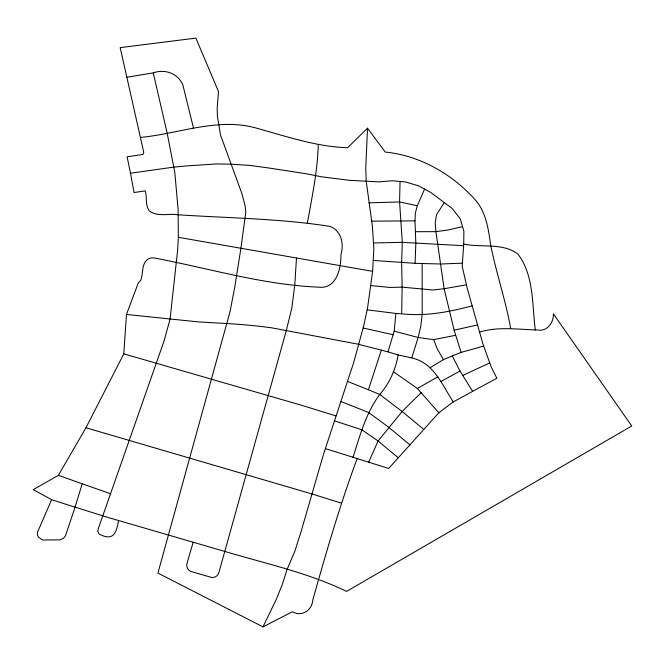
<?xml version="1.0" encoding="UTF-8"?>
<svg xmlns="http://www.w3.org/2000/svg" width="665" height="665" viewBox="0 0 665 665"><rect width="100%" height="100%" fill="white"/><g stroke="black" fill="none" stroke-linecap="round" stroke-linejoin="round"><path stroke-width="1" d="M325.351 448.609L388.701 468.443L438.842 412.757L453.256 401.909L496.871 378.21L491.269 367.113L482.906 343.921L467.279 288.386L462.192 266.341L463.713 244.08L463.896 231.27L460.288 218.843L452.1 208.419L430.521 192.301L418.634 185.876L405.667 181.994L392.242 180.772L378.875 181.878L349.374 180.331L321.403 176.782L306.499 173.806L268.785 167.996L249.89 165.427L230.93 164.172L216.624 163.956L188.02 165.809L173.764 167.114L130.506 173.233L127.115 156.79L142.933 154.438L143.773 152.401L120.182 47.631L195.876 38.113L218.494 91.554L217.172 108.237L217.455 116.633L220.514 135.037L242.01 193.889L245.152 206.092L245.809 212.31L240.929 248.203L234.662 287.679L230.015 311.752L157.929 573.08L262.991 626.887L292.417 611.742C301.727 617.22 312.051 610.404 312.783 600.046C326.149 552.59 339.857 505.117 357.047 458.883M472.275 305.8C449.207 311.968 425.65 316.548 401.677 313.797L402.125 287.147L401.635 262.359L402.3 242.343L399.582 201.952L400.047 181.487M140.589 137.414C178.303 133.84 216.748 117.713 254.579 127.614C285.202 135.968 315.543 146.691 347.596 147.755L367.504 128.179L365.767 168.004L366.224 181.312L372.4 226.275L373.846 248.843L372.608 271.337L367.521 308.244L363.556 326.399L353.722 362.442L323.365 454.752L300.929 532.15L294.886 551.11L287.114 569.356L282.409 584.236L276.582 598.724L262.991 626.887M462.408 263.174L440.754 263.997L415.085 263.332L415.825 243.099L414.985 220.863L415.342 213.132L417.321 205.768L424.578 189.084M126.973 77.207L153.249 72.884L167.106 132.892L174.795 172.36L178.112 209.467L178.336 237.289L177.638 250.107L170.065 319.183L163.922 341.361L98.304 528.642L97.747 531.501L99.077 534.053C113.108 541.393 116.4 533.621 118.528 520.462M178.336 237.289L296.482 258.003L294.736 285.576L291.777 308.236L286.341 330.397L218.777 573.006C217.879 576.006 214.728 577.777 211.686 577.494L190.423 571.277C187.414 569.664 185.901 566.015 187.181 562.789L193.124 542.291M479.482 332.118C498.634 326.249 518.301 329.591 537.802 329.981C547.037 331.951 554.053 322.126 553.363 313.822L631.75 425.991L346.615 591.385C307.978 572.748 265.892 563.654 224.978 551.493L108.013 517.445L63.341 503.471L51.621 499.673L33.25 489.639L58.387 475.359L85.96 427.753L123.806 353.838L126.458 314.454L138.245 283.057L140.764 280.331C143.399 273.44 141.254 263.93 147.888 259.142A9.859 9.277 19.4 0 1 155.153 258.136C209.35 268.444 263.182 284.869 318.568 287.147C336.498 289.524 341.236 268.211 340.929 254.662C344.279 244.022 341.236 230.447 329.84 226.366C279.749 218.494 228.527 218.137 177.946 214.762C168.503 213.266 157.322 217.264 149.209 210.763C145.003 204.853 147.281 197.397 145.194 190.855L134.056 192.551L130.506 173.233M126.458 314.454L198.378 321.893L226.757 323.547A536.738 505.001 19.4 0 1 271.536 327.803L358.468 344.271L387.986 351.868L394.179 331.137L395.883 313.439L401.677 313.797M318.252 144.621C317.571 171.154 312.01 197.089 307.346 223.182M352.899 457.595C359.89 435.783 365.875 413.148 379.74 394.461C389.524 383.289 395.633 369.541 398.135 354.952L387.986 351.868M453.256 401.909C441.967 384.711 434.179 363.048 411.768 357.886L418.152 337.496L420.829 325.966L422.2 314.42L422.142 263.681M82.202 483.754L75.187 506.83L65.552 535.616L64.555 537.096L63.35 538.409L60 539.872L42.377 539.98L38.321 536.988L37.356 534.718L37.489 532.283L51.621 499.673M423.813 429.449L402.134 411.485L379.74 394.461L368.418 389.757L381.353 350.156M368.543 462.441L378.086 440.995L402.134 411.485L421.12 392.732M444.444 202.359L436.531 214.679L435.209 222.933L435.916 231.653L444.112 288.726L454.12 330.181L461.136 352.384L443.422 359.582L430.438 367.537M393.755 371.951L417.329 388.451L437.828 376.831M440.521 381.702L459.989 371.062L472.624 391.328M462.657 375.517L489.615 362.949M461.136 352.384L483.605 346.074M462.557 226.657L448.152 229.974L435.916 231.653L415.808 231.694M454.12 330.181L477.537 324.936M394.179 331.137L418.152 337.496L433.688 339.657L455.567 335.293M466.456 284.82L444.112 288.726L433.031 290.015L402.125 287.147L389.773 287.43L370.771 285.559M153.249 72.884C164.745 68.769 177.821 73.158 182.842 84.887L193.615 128.619M368.925 202.842L399.582 201.952L417.321 205.768M373.472 242.974L402.3 242.343L463.605 245.701M371.644 221.162L414.985 220.863M373.206 260.431L415.085 263.332M463.713 244.08C481.427 247.846 502.541 242.484 517.844 254.005C534.178 275.368 532.017 304.587 535.3 329.99M367.171 309.832L395.883 313.439M296.482 258.003L372.608 271.337M398.135 354.952L411.768 357.886M363.107 327.986L393.098 334.736M123.806 353.838L302.218 405.467L335.908 415.883M85.96 427.753L312.159 494.004L341.511 503.181M334.32 420.804L361.876 429.781L378.086 440.995L398.293 457.786M58.387 475.359L110.631 493.779M340.937 401.51L368.668 412.5L388.867 427.387L409.948 444.852M347.812 381.51L368.418 389.757M417.329 388.451L438.842 412.757M367.504 128.179L385.259 152.077C420.205 155.452 453.181 174.637 476.115 200.855C486.714 213.665 488.476 230.522 490.928 246.316C496.522 273.889 505.749 300.597 510.629 328.319M443.422 359.582L437.238 348.851L433.688 339.657M452.275 355.983L459.989 371.062"/></g></svg>
